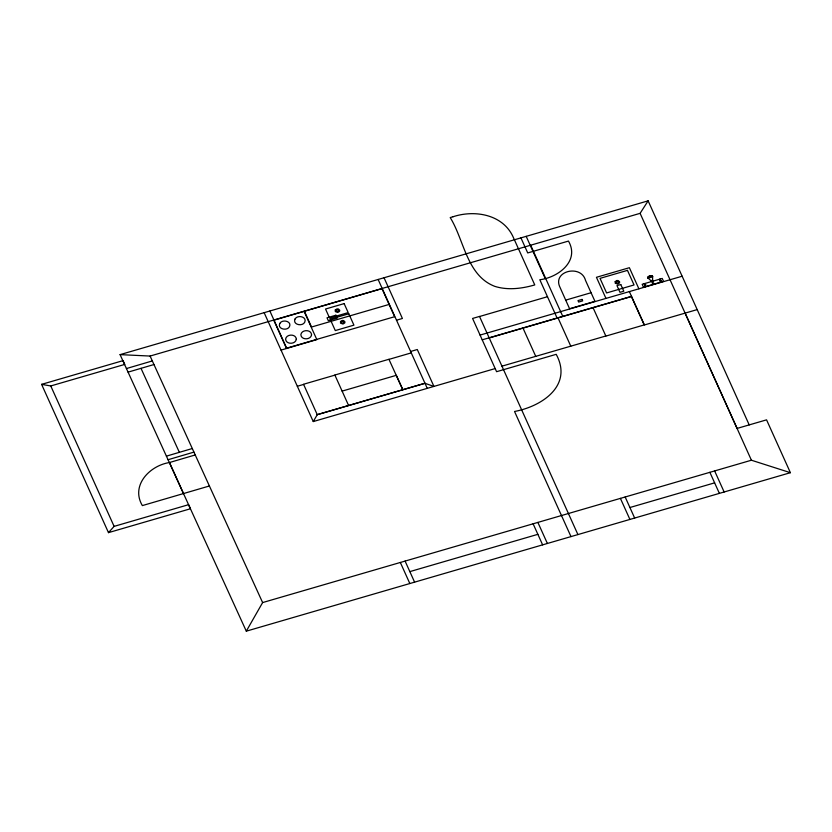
<?xml version="1.0" encoding="UTF-8"?>
<svg xmlns="http://www.w3.org/2000/svg" width="832" height="832" viewBox="0 0 832 832"><rect width="100%" height="100%" fill="white"/><g stroke="black" fill="none" stroke-linecap="round" stroke-linejoin="round"><path stroke-width="1.25" d="M749.206 424.902L648.128 200.834L120.078 354.63L246.303 631.166L262.621 602.576L751.41 460.221L790.4 472.69L766.563 419.848L737.079 428.428L685.121 313.113M264.15 312.676L313.248 421.564L317.262 414.69L424.986 383.313L433.93 386.412L417.29 349.523L410.623 351.468M120.078 354.63L150.093 356.054L640.11 213.335L648.128 200.834M108.482 532.636L114.109 526.375L188.594 504.681L190.434 508.768L108.482 532.636L41.6 384.363L123.063 360.63L124.769 364.406L50.762 385.954L41.6 384.363M126.433 368.555L152.318 360.942M128.066 372.143L153.962 364.53M166.41 456.144L192.296 448.521M169.354 462.571L195.239 454.948M183.518 493.605L169.499 462.53C149.75 465.577 130.437 485.42 142.355 505.596L209.404 485.982M168.043 459.732L193.939 452.109M382.231 288.569L273.801 320.226L286.52 348.431M389.355 304.366L311.532 327.028L304.408 311.23M286.634 348.161L394.638 316.701L381.961 288.6M280.998 350.116L316.836 339.602L304.106 311.397M396.5 320.206L402.407 318.479L384.041 277.753M479.554 316.503L547.518 296.702M565.698 300.123L569.587 308.734L594.963 301.35L585.51 280.384C581.142 263.921 551.502 270.982 560.196 287.758L565.698 300.123L591.074 292.729M650.894 280.717L652.61 280.218M651.31 281.622L642.169 284.294L643.479 287.217L663.541 281.372L662.22 278.45L653.016 281.133M334.901 375.128L303.534 384.259L317.262 414.69M389.022 359.362L411.258 352.882M297.326 386.256L303.607 384.426M480.074 335.078L682.136 276.224M482.217 339.82L631.498 296.348M489.226 337.958L631.571 296.504M342.118 391.113L396.313 375.326L402.802 389.698L388.918 359.278L334.859 375.024L348.598 405.486M317.231 414.627L424.954 383.25M501.956 366.163L605.821 335.993M697.195 309.598L644.405 324.969L629.356 291.595M313.248 421.564L495.186 368.566M409.843 571.615L537.867 534.331M629.907 507.52L714.626 482.851M246.303 631.166L790.4 472.69M150.093 356.054L262.621 602.576M141.014 368.337L179.358 452.327M640.11 213.335L751.41 460.221M660.119 279.063L661.44 281.986L660.057 279.074M654.337 284.055C651.144 281.694 653.474 278.044 652.246 275.683L649.813 275.61L647.546 277.056C648.606 279.646 652.85 280.644 652.631 284.554M644.197 283.702L645.518 286.624M638.893 288.808L629.377 267.706L596.44 277.295L605.956 298.397M714.636 470.933L724.142 491.993M631.342 296.39L644.218 324.927L605.873 336.097L592.998 307.559M709.873 472.316L719.378 493.376M530.681 245.211L562.775 316.358M526.188 236.35L545.074 278.21M557.97 317.762L570.794 346.195M520.936 237.879L527.727 252.938L568.474 241.072C579.987 261.123 558.033 277.514 539.822 279.739L557.086 318.022M625.165 496.985L634.66 518.055M620.402 498.378L629.907 519.438M522.954 327.995L535.756 356.377M577.918 534.581L479.513 316.43L472.576 318.448L496.59 371.696L556.202 354.328C573.165 385.611 541.871 406.432 514.54 411.476L570.981 536.598M537.878 522.413L547.383 543.473M533.114 523.796L542.62 544.856M378.134 279.479L427.263 388.357M405.09 561.09L414.596 582.15M400.338 562.474L409.833 583.534M269.87 311.002L286.759 348.442M50.762 385.954L114.109 526.375M335.306 309.93L335.327 311.605L337.771 312.447L339.518 311.386L339.768 310.305L338.447 309.015L337.043 308.87L335.306 309.93M336.211 310.242L336.222 311.199L337.615 311.688L338.759 310.461L337.199 309.639L336.211 310.242M340.527 321.506L340.538 323.17L342.992 324.022L344.739 322.962L344.989 321.88L343.668 320.59L342.264 320.434L340.527 321.506M341.422 321.818L341.442 322.764L342.836 323.253L343.98 322.026L342.42 321.204L341.422 321.818M615.212 281.549L615.233 283.223L617.677 284.076L619.424 283.005L619.674 281.934L618.353 280.634L616.949 280.488L615.212 281.549M616.117 281.861L616.127 282.818L617.521 283.306L618.665 282.079L617.105 281.258L616.117 281.861M647.722 277.93C658.05 276.702 649.896 274.394 647.722 277.93M279.802 323.43C277.077 329.046 286.967 331.271 289.432 326.768C292.157 321.152 282.266 318.916 279.802 323.43M295.048 318.989C292.323 324.605 302.214 326.841 304.678 322.327C307.403 316.711 297.513 314.475 295.048 318.989M296.317 339.31C295.485 344.625 285.73 344.614 285.615 339.05C286.447 333.736 296.213 333.746 296.317 339.31M311.563 334.87C310.731 340.184 300.976 340.174 300.862 334.61C301.694 329.295 311.459 329.306 311.563 334.87M660.026 280.977C658.653 280.488 661.887 280.207 660.026 280.977M645.559 284.69C643.646 285.355 646.911 285.293 645.559 284.69M453.014 216.757L450.206 217.578C464.183 239.98 466.71 275.548 494.78 286.354C507.832 290.462 521.851 288.642 534.768 284.929L513.448 237.671C503.464 214.49 474.937 209.487 453.014 216.757M344.136 303.607L325.53 309.026L329.597 318.042L348.202 312.614L344.136 303.607M335.899 315.214L327.018 317.803L328.318 320.684L337.199 318.094L335.899 315.214M348.806 313.789L330.169 319.218L335.296 330.574L353.922 325.146L348.806 313.789M627.474 270.369L600.028 278.366L606.601 292.947L634.046 284.96L627.474 270.369M620.766 284.502L616.959 285.615L619.986 292.323L623.792 291.21L620.766 284.502M582.026 299.416L577.99 300.591L578.646 302.047L582.681 300.872L582.026 299.416"/></g></svg>
